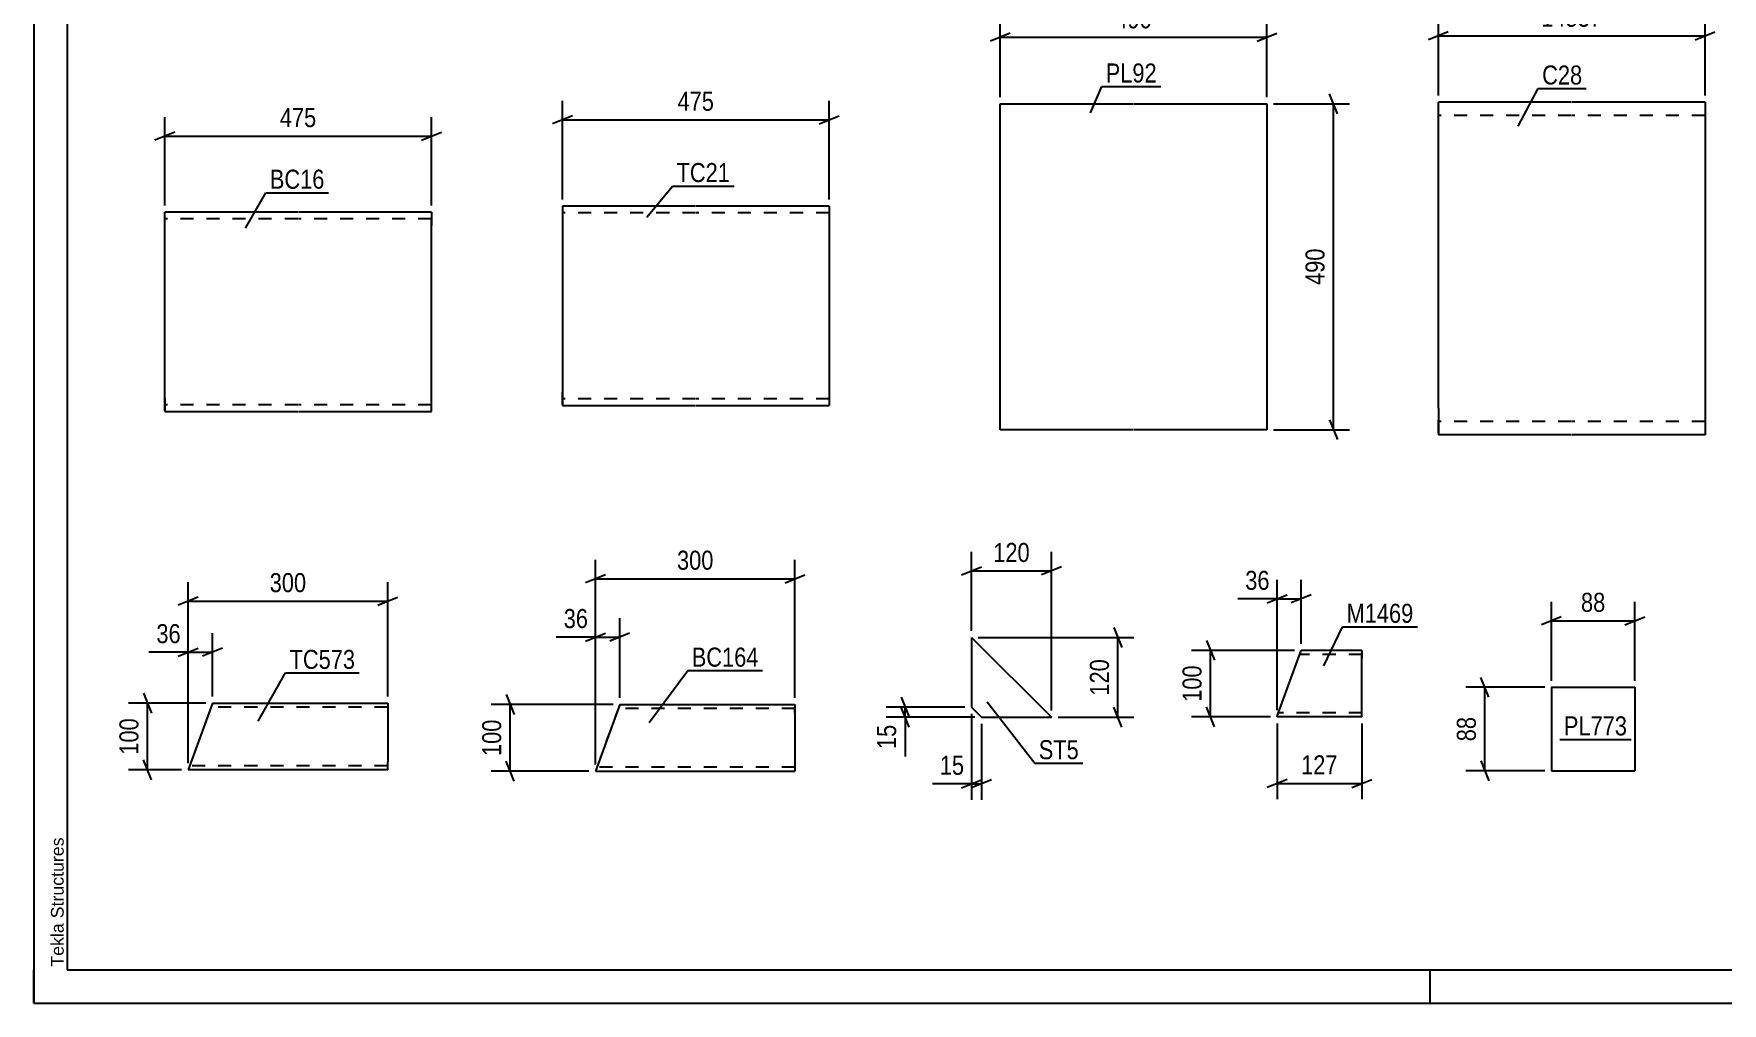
# Model space of a CAD drawing. Header units: millimetres. Extents: x 0 to 420, y 0 to 297.
# Drawn here: x 0 to 253.9, y 0 to 145.8 of the extents above; entities that cross this region are included whole.
import ezdxf

# ---------------------------------------------------------------- set-up
doc = ezdxf.new("R2010")
doc.units = ezdxf.units.MM
doc.linetypes.add('DXK_LINE_DOT2', pattern=[3.9198, 1.9599, -1.9599])
doc.styles.add('Arial', font='ARIAL.TTF', dxfattribs={"height": 0.2})
doc.styles.add('Arial Narrow', font='ARIALN.TTF', dxfattribs={"height": 0.2})

# ---------------------------------------------------------------- blocks, each defined once
blk = doc.blocks.new('Unknown-284928809-1132')
at = {"color": 5, "linetype": 'Continuous'}
for p, q in [((0, 297), (0, 0)), ((5, 292), (5, 5)), ((0, 0), (0, 5)), ((5, 5), (415, 5)), ((210, 0), (210, 5)), ((0, 0), (420, 0))]:
    blk.add_line(p, q, dxfattribs=at)
at = {"color": 174, "linetype": 'Continuous', "style": 'Arial'}
blk.add_text('Tekla Structures', height=1.9102, rotation=90, dxfattribs=at).set_placement((4.5, 5.5))
blk = doc.blocks.new('Part-284928809-1241 - 1223')
at = {"color": 2, "linetype": 'Continuous'}
for p, q in [((99.5, 119.86), (79.5, 119.86)), ((79.5, 119.86), (79.5, 117.86)), ((119.6, 119.86), (99.6, 119.86)), ((119.6, 119.86), (119.6, 89.86)), ((79.5, 117.86), (79.5, 91.86)), ((79.5, 91.86), (79.5, 89.86)), ((79.5, 89.86), (99.5, 89.86)), ((99.6, 89.86), (119.6, 89.86))]:
    blk.add_line(p, q, dxfattribs=at)
at = {"color": 7, "linetype": 'DXK_LINE_DOT2'}
for p, q in [((99.5, 118.86), (79.5, 118.86)), ((119.6, 118.86), (99.6, 118.86)), ((79.5, 90.01), (79.5, 91.86)), ((79.5, 90.86), (79.5, 90.93)), ((99.5, 90.86), (79.5, 90.86)), ((119.6, 90.86), (99.6, 90.86)), ((119.6, 90.86), (119.6, 90.93))]:
    blk.add_line(p, q, dxfattribs=at)
blk = doc.blocks.new('Part-284928809-1287 - 1271')
at = {"color": 2, "linetype": 'Continuous'}
for p, q in [((39.69, 118.96), (19.69, 118.96)), ((19.69, 90.96), (19.69, 118.96)), ((59.79, 118.96), (39.79, 118.96)), ((59.79, 118.96), (59.79, 118.38)), ((59.79, 118.38), (59.79, 116.96)), ((59.79, 90.96), (59.79, 116.96)), ((19.69, 90.96), (19.69, 88.96)), ((19.69, 88.96), (39.69, 88.96)), ((39.79, 88.96), (59.79, 88.96)), ((59.79, 88.96), (59.79, 90.96))]:
    blk.add_line(p, q, dxfattribs=at)
at = {"color": 7, "linetype": 'DXK_LINE_DOT2'}
for p, q in [((39.69, 117.96), (19.69, 117.96)), ((59.79, 117.96), (39.79, 117.96)), ((59.79, 118.38), (59.79, 117.96)), ((59.79, 116.96), (59.79, 117.73)), ((19.69, 89.11), (19.69, 90.96)), ((19.69, 89.96), (19.69, 90.04)), ((39.69, 89.96), (19.69, 89.96)), ((59.79, 89.96), (39.79, 89.96)), ((59.79, 90.04), (59.79, 90.58)), ((59.79, 89.96), (59.79, 90.04))]:
    blk.add_line(p, q, dxfattribs=at)
blk = doc.blocks.new('Part-284928809-1975 - 1959')
at = {"color": 2, "linetype": 'Continuous'}
for p, q in [((145.35, 86.24), (145.35, 135.24)), ((145.35, 135.24), (165.35, 135.24)), ((165.45, 135.24), (185.45, 135.24)), ((185.45, 135.24), (185.45, 86.24)), ((165.35, 86.24), (145.35, 86.24)), ((185.45, 86.24), (165.45, 86.24))]:
    blk.add_line(p, q, dxfattribs=at)
blk = doc.blocks.new('Part-284928809-1356 - 1339')
at = {"color": 2, "linetype": 'Continuous'}
for p, q in [((26.86, 45.11), (23.22, 35.11)), ((26.86, 45.11), (53.22, 45.11)), ((53.22, 45.11), (53.22, 45.02)), ((53.22, 45.02), (53.22, 44.37)), ((53.22, 44.37), (53.22, 36.31)), ((53.22, 35.11), (53.22, 36.31)), ((53.22, 35.11), (23.22, 35.11))]:
    blk.add_line(p, q, dxfattribs=at)
at = {"color": 7, "linetype": 'DXK_LINE_DOT2'}
for p, q in [((26.42, 43.91), (26.42, 43.91)), ((26.42, 43.91), (26.42, 43.91)), ((53.22, 44.51), (26.64, 44.51)), ((53.22, 45.11), (53.22, 45.11)), ((53.22, 44.76), (53.22, 44.37)), ((53.22, 35.71), (23.44, 35.71)), ((53.22, 35.2), (53.22, 35.46)), ((53.22, 35.11), (53.22, 35.2))]:
    blk.add_line(p, q, dxfattribs=at)
blk = doc.blocks.new('Part-284928809-2326 - 2310')
at = {"color": 2, "linetype": 'Continuous'}
for p, q in [((141.03, 55), (141.03, 44.5)), ((141.03, 55), (153.03, 43)), ((141.03, 44.5), (142.53, 43)), ((142.53, 43), (153.03, 43))]:
    blk.add_line(p, q, dxfattribs=at)
blk = doc.blocks.new('Part-284928809-2391 - 2375')
at = {"color": 2, "linetype": 'Continuous'}
for p, q in [((186.99, 43.15), (190.6, 53.06)), ((199.7, 53.06), (190.6, 53.06)), ((199.7, 53.06), (199.7, 52.97)), ((199.7, 52.97), (199.7, 51.86)), ((199.7, 43.06), (199.7, 51.86)), ((186.96, 43.06), (186.99, 43.15)), ((199.7, 43.06), (186.96, 43.06))]:
    blk.add_line(p, q, dxfattribs=at)
at = {"color": 7, "linetype": 'DXK_LINE_DOT2'}
for p, q in [((199.7, 52.46), (190.38, 52.46)), ((199.7, 53.06), (199.7, 53.06)), ((199.7, 51.86), (199.7, 52.71)), ((187.17, 43.66), (187.19, 43.7)), ((199.7, 43.66), (187.17, 43.66)), ((199.7, 43.66), (199.7, 43.7)), ((186.96, 43.06), (186.96, 43.06))]:
    blk.add_line(p, q, dxfattribs=at)
blk = doc.blocks.new('Part-284928809-2491 - 2477')
at = {"color": 2, "linetype": 'Continuous'}
for p, q in [((228.21, 47.5), (228.21, 34.93)), ((228.21, 47.5), (240.78, 47.5)), ((240.78, 47.5), (240.78, 34.93)), ((228.21, 34.93), (240.78, 34.93))]:
    blk.add_line(p, q, dxfattribs=at)
blk = doc.blocks.new('Part-284928809-2534 - 2518')
at = {"color": 2, "linetype": 'Continuous'}
for p, q in [((231.22, 135.48), (211.22, 135.48)), ((211.22, 89.48), (211.22, 135.48)), ((251.32, 135.48), (231.32, 135.48)), ((251.32, 135.48), (251.32, 85.48)), ((211.22, 89.48), (211.22, 85.48)), ((231.22, 85.48), (211.22, 85.48)), ((251.32, 85.48), (231.32, 85.48))]:
    blk.add_line(p, q, dxfattribs=at)
at = {"color": 7, "linetype": 'DXK_LINE_DOT2'}
for p, q in [((231.22, 133.48), (211.22, 133.48)), ((251.32, 133.48), (231.32, 133.48)), ((211.22, 85.78), (211.22, 89.48)), ((231.22, 87.48), (211.22, 87.48)), ((251.32, 87.48), (231.32, 87.48))]:
    blk.add_line(p, q, dxfattribs=at)
blk = doc.blocks.new('Part-284928809-2576 - 2560')
at = {"color": 2, "linetype": 'Continuous'}
for p, q in [((88.11, 44.91), (84.47, 34.91)), ((88.11, 44.91), (88.11, 44.91)), ((88.11, 44.91), (114.47, 44.91)), ((114.47, 44.91), (114.47, 44.82)), ((114.47, 44.82), (114.47, 43.71)), ((114.47, 43.71), (114.47, 34.91)), ((84.47, 34.91), (114.47, 34.91))]:
    blk.add_line(p, q, dxfattribs=at)
at = {"color": 7, "linetype": 'DXK_LINE_DOT2'}
for p, q in [((88.11, 44.91), (84.47, 34.91)), ((114.47, 44.31), (87.89, 44.31)), ((114.47, 43.71), (114.47, 44.56)), ((114.47, 35.51), (84.69, 35.51))]:
    blk.add_line(p, q, dxfattribs=at)
blk = doc.blocks.new('StraightDimension-284928809-1246 - 1223')
at = {"color": 7, "linetype": 'Continuous'}
for p, q in [((79.5, 120.86), (79.5, 135.69)), ((119.6, 120.86), (119.6, 135.69)), ((81, 133.44), (78, 132.24)), ((79.5, 132.84), (119.6, 132.84)), ((118.1, 132.24), (121.1, 133.44))]:
    blk.add_line(p, q, dxfattribs=at)
at = {"color": 0}
blk.add_wipeout([(102.89, 133.59), (102.89, 137.79), (96.21, 137.79), (96.21, 133.59)], dxfattribs=at)
at = {"color": 3, "style": 'Arial Narrow'}
blk.add_text('475', height=2.863, dxfattribs=at).set_placement((96.81, 134.19))
blk = doc.blocks.new('StraightDimension-284928809-1291 - 1271')
at = {"color": 7, "linetype": 'Continuous'}
for p, q in [((19.69, 119.96), (19.69, 133.24)), ((59.79, 119.96), (59.79, 133.24)), ((21.19, 130.99), (18.19, 129.79)), ((19.69, 130.39), (59.79, 130.39)), ((58.29, 129.79), (61.29, 130.99))]:
    blk.add_line(p, q, dxfattribs=at)
at = {"color": 0}
blk.add_wipeout([(43.08, 131.14), (43.08, 135.34), (36.4, 135.34), (36.4, 131.14)], dxfattribs=at)
at = {"color": 3, "style": 'Arial Narrow'}
blk.add_text('475', height=2.863, dxfattribs=at).set_placement((37, 131.74))
blk = doc.blocks.new('StraightDimension-284928809-1989 - 1959')
at = {"color": 7, "linetype": 'Continuous'}
for p, q in [((145.35, 136.24), (145.35, 148.09)), ((185.45, 136.24), (185.45, 148.09)), ((146.85, 145.84), (143.85, 144.64)), ((145.35, 145.24), (185.45, 145.24)), ((183.95, 144.64), (186.95, 145.84))]:
    blk.add_line(p, q, dxfattribs=at)
at = {"color": 0}
blk.add_wipeout([(168.74, 145.99), (168.74, 150.19), (162.05, 150.19), (162.05, 145.99)], dxfattribs=at)
at = {"color": 3, "style": 'Arial Narrow'}
blk.add_text('490', height=2.863, dxfattribs=at).set_placement((162.65, 146.59))
blk = doc.blocks.new('StraightDimension-284928809-1978 - 1959')
at = {"color": 7, "linetype": 'Continuous'}
for p, q in [((186.45, 135.24), (197.85, 135.24)), ((196.05, 133.74), (194.85, 136.74)), ((195.45, 86.24), (195.45, 135.24)), ((194.85, 87.74), (196.05, 84.74)), ((186.45, 86.24), (197.85, 86.24))]:
    blk.add_line(p, q, dxfattribs=at)
at = {"color": 0}
blk.add_wipeout([(194.7, 114.08), (190.5, 114.08), (190.5, 107.4), (194.7, 107.4)], dxfattribs=at)
at = {"color": 3, "style": 'Arial Narrow'}
blk.add_text('490', height=2.863, rotation=90.0002, dxfattribs=at).set_placement((194.1, 108))
blk = doc.blocks.new('StraightDimension-284928809-1380 - 1339')
at = {"color": 7, "linetype": 'Continuous'}
for p, q in [((24.72, 61.06), (21.72, 59.86)), ((23.22, 36.11), (23.22, 63.31)), ((51.72, 59.86), (54.72, 61.06)), ((53.22, 46.11), (53.22, 63.31)), ((23.22, 60.46), (53.22, 60.46))]:
    blk.add_line(p, q, dxfattribs=at)
at = {"color": 0}
blk.add_wipeout([(41.56, 61.21), (41.56, 65.41), (34.88, 65.41), (34.88, 61.21)], dxfattribs=at)
at = {"color": 3, "style": 'Arial Narrow'}
blk.add_text('300', height=2.863, dxfattribs=at).set_placement((35.48, 61.81))
blk = doc.blocks.new('StraightDimension-284928809-1358 - 1339')
at = {"color": 7, "linetype": 'Continuous'}
for p, q in [((21.72, 52.19), (24.72, 53.39)), ((23.22, 36.11), (23.22, 55.64)), ((28.36, 53.39), (25.36, 52.19)), ((26.86, 46.11), (26.86, 55.64)), ((23.22, 52.79), (26.86, 52.79))]:
    blk.add_line(p, q, dxfattribs=at)
at = {"color": 0}
blk.add_wipeout([(22.69, 53.54), (22.69, 57.74), (17.84, 57.74), (17.84, 53.54)], dxfattribs=at)
at = {"color": 7, "linetype": 'Continuous'}
blk.add_line((23.22, 52.79), (17.31, 52.79), dxfattribs=at)
blk.add_line((23.22, 52.79), (17.31, 52.79), dxfattribs=at)
at = {"color": 3, "style": 'Arial Narrow'}
blk.add_text('36', height=2.863, dxfattribs=at).set_placement((18.44, 54.14))
blk = doc.blocks.new('StraightDimension-284928809-1391 - 1339')
at = {"color": 7, "linetype": 'Continuous'}
for p, q in [((16.49, 46.61), (17.69, 43.61)), ((25.86, 45.11), (14.24, 45.11)), ((17.09, 35.11), (17.09, 45.11)), ((17.69, 33.61), (16.49, 36.61)), ((22.22, 35.11), (14.24, 35.11))]:
    blk.add_line(p, q, dxfattribs=at)
at = {"color": 0}
blk.add_wipeout([(16.34, 43.46), (12.14, 43.46), (12.14, 36.77), (16.34, 36.77)], dxfattribs=at)
at = {"color": 3, "style": 'Arial Narrow'}
blk.add_text('100', height=2.863, rotation=90.0002, dxfattribs=at).set_placement((15.74, 37.37))
blk = doc.blocks.new('StraightDimension-284928809-2362 - 2310')
at = {"color": 7, "linetype": 'Continuous'}
for p, q in [((162.43, 56.5), (163.63, 53.5)), ((142.03, 55), (165.43, 55)), ((163.03, 43), (163.03, 55)), ((163.63, 41.5), (162.43, 44.5)), ((154.03, 43), (165.43, 43))]:
    blk.add_line(p, q, dxfattribs=at)
at = {"color": 0}
blk.add_wipeout([(162.28, 52.34), (158.08, 52.34), (158.08, 45.65), (162.28, 45.65)], dxfattribs=at)
at = {"color": 3, "style": 'Arial Narrow'}
blk.add_text('120', height=2.863, rotation=90.0002, dxfattribs=at).set_placement((161.68, 46.25))
blk = doc.blocks.new('StraightDimension-284928809-2328 - 2310')
at = {"color": 7, "linetype": 'Continuous'}
for p, q in [((141.03, 43.5), (141.03, 30.6)), ((142.53, 42), (142.53, 30.6)), ((139.53, 32.4), (142.53, 33.6)), ((144.03, 33.6), (141.03, 32.4)), ((141.03, 33), (142.53, 33))]:
    blk.add_line(p, q, dxfattribs=at)
at = {"color": 0}
blk.add_wipeout([(140.51, 33.75), (140.51, 37.95), (135.65, 37.95), (135.65, 33.75)], dxfattribs=at)
at = {"color": 7, "linetype": 'Continuous'}
blk.add_line((141.03, 33), (135.13, 33), dxfattribs=at)
blk.add_line((141.03, 33), (135.13, 33), dxfattribs=at)
at = {"color": 3, "style": 'Arial Narrow'}
blk.add_text('15', height=2.863, dxfattribs=at).set_placement((136.25, 34.35))
blk = doc.blocks.new('StraightDimension-284928809-2339 - 2310')
at = {"color": 7, "linetype": 'Continuous'}
for p, q in [((141.03, 56), (141.03, 67.85)), ((153.03, 44), (153.03, 67.85)), ((139.53, 64.4), (142.53, 65.6)), ((141.03, 65), (153.03, 65)), ((154.53, 65.6), (151.53, 64.4))]:
    blk.add_line(p, q, dxfattribs=at)
at = {"color": 0}
blk.add_wipeout([(150.38, 65.75), (150.38, 69.95), (143.69, 69.95), (143.69, 65.75)], dxfattribs=at)
at = {"color": 3, "style": 'Arial Narrow'}
blk.add_text('120', height=2.863, dxfattribs=at).set_placement((144.29, 66.35))
blk = doc.blocks.new('StraightDimension-284928809-2351 - 2310')
at = {"color": 7, "linetype": 'Continuous'}
for p, q in [((130.43, 46), (131.63, 43)), ((140.03, 44.5), (128.18, 44.5)), ((131.63, 41.5), (130.43, 44.5)), ((131.03, 43), (131.03, 44.5)), ((141.53, 43), (128.18, 43))]:
    blk.add_line(p, q, dxfattribs=at)
at = {"color": 0}
blk.add_wipeout([(130.28, 42.47), (126.08, 42.47), (126.08, 37.62), (130.28, 37.62)], dxfattribs=at)
at = {"color": 7, "linetype": 'Continuous'}
blk.add_line((131.03, 43), (131.03, 37.09), dxfattribs=at)
blk.add_line((131.03, 43), (131.03, 37.09), dxfattribs=at)
at = {"color": 3, "style": 'Arial Narrow'}
blk.add_text('15', height=2.863, rotation=90.0002, dxfattribs=at).set_placement((129.68, 38.22))
blk = doc.blocks.new('StraightDimension-284928809-2393 - 2375')
at = {"color": 7, "linetype": 'Continuous'}
for p, q in [((186.96, 44.06), (186.96, 63.66)), ((190.6, 54.06), (190.6, 63.66)), ((185.46, 60.21), (188.46, 61.41)), ((192.1, 61.41), (189.1, 60.21)), ((186.96, 60.81), (190.6, 60.81))]:
    blk.add_line(p, q, dxfattribs=at)
at = {"color": 0}
blk.add_wipeout([(186.43, 61.56), (186.43, 65.76), (181.58, 65.76), (181.58, 61.56)], dxfattribs=at)
at = {"color": 7, "linetype": 'Continuous'}
blk.add_line((186.96, 60.81), (181.05, 60.81), dxfattribs=at)
blk.add_line((186.96, 60.81), (181.05, 60.81), dxfattribs=at)
at = {"color": 3, "style": 'Arial Narrow'}
blk.add_text('36', height=2.863, dxfattribs=at).set_placement((182.18, 62.16))
blk = doc.blocks.new('StraightDimension-284928809-2436 - 2375')
at = {"color": 7, "linetype": 'Continuous'}
for p, q in [((186.96, 42.06), (186.96, 30.66)), ((199.7, 42.06), (199.7, 30.66)), ((188.46, 33.66), (185.46, 32.46)), ((186.96, 33.06), (199.7, 33.06)), ((198.2, 32.46), (201.2, 33.66))]:
    blk.add_line(p, q, dxfattribs=at)
at = {"color": 0}
blk.add_wipeout([(196.67, 33.81), (196.67, 38.01), (189.98, 38.01), (189.98, 33.81)], dxfattribs=at)
at = {"color": 3, "style": 'Arial Narrow'}
blk.add_text('127', height=2.863, dxfattribs=at).set_placement((190.58, 34.41))
blk = doc.blocks.new('StraightDimension-284928809-2412 - 2375')
at = {"color": 7, "linetype": 'Continuous'}
for p, q in [((176.36, 54.56), (177.56, 51.56)), ((189.6, 53.06), (174.11, 53.06)), ((176.96, 43.06), (176.96, 53.06)), ((177.56, 41.56), (176.36, 44.56)), ((185.96, 43.06), (174.11, 43.06))]:
    blk.add_line(p, q, dxfattribs=at)
at = {"color": 0}
blk.add_wipeout([(176.21, 51.4), (172.01, 51.4), (172.01, 44.72), (176.21, 44.72)], dxfattribs=at)
at = {"color": 3, "style": 'Arial Narrow'}
blk.add_text('100', height=2.863, rotation=90.0002, dxfattribs=at).set_placement((175.61, 45.32))
blk = doc.blocks.new('StraightDimension-284928809-2493 - 2477')
at = {"color": 7, "linetype": 'Continuous'}
for p, q in [((218.81, 46), (217.61, 49)), ((227.21, 47.5), (215.36, 47.5)), ((218.21, 34.93), (218.21, 47.5)), ((217.61, 36.43), (218.81, 33.43)), ((227.21, 34.93), (215.36, 34.93))]:
    blk.add_line(p, q, dxfattribs=at)
at = {"color": 0}
blk.add_wipeout([(217.46, 43.64), (213.26, 43.64), (213.26, 38.79), (217.46, 38.79)], dxfattribs=at)
at = {"color": 3, "style": 'Arial Narrow'}
blk.add_text('88', height=2.863, rotation=90.0002, dxfattribs=at).set_placement((216.86, 39.39))
blk = doc.blocks.new('StraightDimension-284928809-2504 - 2477')
at = {"color": 7, "linetype": 'Continuous'}
for p, q in [((228.21, 48.5), (228.21, 60.35)), ((240.78, 48.5), (240.78, 60.35)), ((229.71, 58.1), (226.71, 56.9)), ((228.21, 57.5), (240.78, 57.5)), ((239.28, 56.9), (242.28, 58.1))]:
    blk.add_line(p, q, dxfattribs=at)
at = {"color": 0}
blk.add_wipeout([(236.92, 58.25), (236.92, 62.45), (232.07, 62.45), (232.07, 58.25)], dxfattribs=at)
at = {"color": 3, "style": 'Arial Narrow'}
blk.add_text('88', height=2.863, dxfattribs=at).set_placement((232.67, 58.85))
blk = doc.blocks.new('StraightDimension-284928809-2547 - 2518')
at = {"color": 7, "linetype": 'Continuous'}
for p, q in [((211.22, 136.48), (211.22, 148.33)), ((251.32, 136.48), (251.32, 148.33)), ((212.72, 146.08), (209.72, 144.88)), ((211.22, 145.48), (251.32, 145.48)), ((249.82, 144.88), (252.82, 146.08))]:
    blk.add_line(p, q, dxfattribs=at)
at = {"color": 0}
blk.add_wipeout([(236.44, 146.23), (236.44, 150.43), (226.1, 150.43), (226.1, 146.23)], dxfattribs=at)
at = {"color": 3, "style": 'Arial Narrow'}
blk.add_text('14537', height=2.863, dxfattribs=at).set_placement((226.7, 146.83))
blk = doc.blocks.new('StraightDimension-284928809-2603 - 2560')
at = {"color": 7, "linetype": 'Continuous'}
for p, q in [((84.47, 35.91), (84.47, 57.91)), ((88.11, 45.91), (88.11, 57.91)), ((82.97, 54.46), (85.97, 55.66)), ((84.47, 55.06), (88.11, 55.06)), ((89.61, 55.66), (86.61, 54.46))]:
    blk.add_line(p, q, dxfattribs=at)
at = {"color": 0}
blk.add_wipeout([(83.94, 55.81), (83.94, 60.01), (79.09, 60.01), (79.09, 55.81)], dxfattribs=at)
at = {"color": 7, "linetype": 'Continuous'}
blk.add_line((84.47, 55.06), (78.56, 55.06), dxfattribs=at)
blk.add_line((84.47, 55.06), (78.56, 55.06), dxfattribs=at)
at = {"color": 3, "style": 'Arial Narrow'}
blk.add_text('36', height=2.863, dxfattribs=at).set_placement((79.69, 56.41))
blk = doc.blocks.new('StraightDimension-284928809-2579 - 2560')
at = {"color": 7, "linetype": 'Continuous'}
for p, q in [((84.47, 35.91), (84.47, 66.68)), ((114.47, 45.91), (114.47, 66.68)), ((85.97, 64.43), (82.97, 63.23)), ((84.47, 63.83), (114.47, 63.83)), ((112.97, 63.23), (115.97, 64.43))]:
    blk.add_line(p, q, dxfattribs=at)
at = {"color": 0}
blk.add_wipeout([(102.81, 64.58), (102.81, 68.78), (96.13, 68.78), (96.13, 64.58)], dxfattribs=at)
at = {"color": 3, "style": 'Arial Narrow'}
blk.add_text('300', height=2.863, dxfattribs=at).set_placement((96.73, 65.18))
blk = doc.blocks.new('StraightDimension-284928809-2590 - 2560')
at = {"color": 7, "linetype": 'Continuous'}
for p, q in [((71.04, 46.41), (72.24, 43.41)), ((87.11, 44.91), (68.79, 44.91)), ((71.64, 34.91), (71.64, 44.91)), ((72.24, 33.41), (71.04, 36.41)), ((83.47, 34.91), (68.79, 34.91))]:
    blk.add_line(p, q, dxfattribs=at)
at = {"color": 0}
blk.add_wipeout([(70.89, 43.25), (66.69, 43.25), (66.69, 36.57), (70.89, 36.57)], dxfattribs=at)
at = {"color": 3, "style": 'Arial Narrow'}
blk.add_text('100', height=2.863, rotation=90.0002, dxfattribs=at).set_placement((70.29, 37.17))
blk = doc.blocks.new('Mark-284928809-1236 - 1223')
at = {"color": 0}
blk.add_wipeout([(104.7, 123.47), (104.7, 126.47), (96.66, 126.47), (96.66, 123.47)], dxfattribs=at)
blk.add_wipeout([(104.7, 123.47), (104.7, 126.47), (96.66, 126.47), (96.66, 123.47)], dxfattribs=at)
at = {"color": 30, "linetype": 'Continuous'}
for p, q in [((92.19, 118.2), (96.06, 122.87)), ((96.06, 122.87), (105.3, 122.87))]:
    blk.add_line(p, q, dxfattribs=at)
at = {"color": 3, "style": 'Arial Narrow'}
blk.add_text('TC21', height=2.863, dxfattribs=at).set_placement((96.66, 123.47))
blk = doc.blocks.new('Mark-284928809-1283 - 1271')
at = {"color": 0}
blk.add_wipeout([(43.72, 122.47), (43.72, 125.47), (35.5, 125.47), (35.5, 122.47)], dxfattribs=at)
blk.add_wipeout([(43.72, 122.47), (43.72, 125.47), (35.5, 125.47), (35.5, 122.47)], dxfattribs=at)
at = {"color": 30, "linetype": 'Continuous'}
for p, q in [((31.82, 116.56), (34.9, 121.87)), ((34.9, 121.87), (44.32, 121.87))]:
    blk.add_line(p, q, dxfattribs=at)
at = {"color": 3, "style": 'Arial Narrow'}
blk.add_text('BC16', height=2.863, dxfattribs=at).set_placement((35.5, 122.47))
blk = doc.blocks.new('Mark-284928809-1971 - 1959')
at = {"color": 0}
blk.add_wipeout([(168.87, 138.44), (168.87, 141.44), (161.2, 141.44), (161.2, 138.44)], dxfattribs=at)
blk.add_wipeout([(168.87, 138.44), (168.87, 141.44), (161.2, 141.44), (161.2, 138.44)], dxfattribs=at)
at = {"color": 30, "linetype": 'Continuous'}
for p, q in [((158.92, 133.87), (160.6, 137.84)), ((160.6, 137.84), (169.47, 137.84))]:
    blk.add_line(p, q, dxfattribs=at)
at = {"color": 3, "style": 'Arial Narrow'}
blk.add_text('PL92', height=2.863, dxfattribs=at).set_placement((161.2, 138.44))
blk = doc.blocks.new('Mark-284928809-1352 - 1339')
at = {"color": 0}
blk.add_wipeout([(48.33, 50.27), (48.33, 53.27), (38.47, 53.27), (38.47, 50.27)], dxfattribs=at)
blk.add_wipeout([(48.33, 50.27), (48.33, 53.27), (38.47, 53.27), (38.47, 50.27)], dxfattribs=at)
at = {"color": 30, "linetype": 'Continuous'}
for p, q in [((33.73, 42.42), (37.87, 49.67)), ((37.87, 49.67), (48.93, 49.67))]:
    blk.add_line(p, q, dxfattribs=at)
at = {"color": 3, "style": 'Arial Narrow'}
blk.add_text('TC573', height=2.863, dxfattribs=at).set_placement((38.47, 50.27))
blk = doc.blocks.new('Mark-284928809-2322 - 2310')
at = {"color": 0}
blk.add_wipeout([(157.16, 36.69), (157.16, 39.69), (151.13, 39.69), (151.13, 36.69)], dxfattribs=at)
blk.add_wipeout([(157.16, 36.69), (157.16, 39.69), (151.13, 39.69), (151.13, 36.69)], dxfattribs=at)
at = {"color": 30, "linetype": 'Continuous'}
for p, q in [((143.37, 45.34), (150.53, 36.09)), ((150.53, 36.09), (157.76, 36.09))]:
    blk.add_line(p, q, dxfattribs=at)
at = {"color": 3, "style": 'Arial Narrow'}
blk.add_text('ST5', height=2.863, dxfattribs=at).set_placement((151.13, 36.69))
blk = doc.blocks.new('Mark-284928809-2387 - 2375')
at = {"color": 0}
blk.add_wipeout([(207.47, 57.2), (207.47, 60.2), (197.42, 60.2), (197.42, 57.2)], dxfattribs=at)
blk.add_wipeout([(207.47, 57.2), (207.47, 60.2), (197.42, 60.2), (197.42, 57.2)], dxfattribs=at)
at = {"color": 30, "linetype": 'Continuous'}
for p, q in [((193.98, 50.75), (196.82, 56.6)), ((196.82, 56.6), (208.07, 56.6))]:
    blk.add_line(p, q, dxfattribs=at)
at = {"color": 3, "style": 'Arial Narrow'}
blk.add_text('M1469', height=2.863, dxfattribs=at).set_placement((197.42, 57.2))
blk = doc.blocks.new('Mark-284928809-2489 - 2477')
at = {"color": 0}
blk.add_wipeout([(239.6, 40.27), (239.6, 43.27), (230.1, 43.27), (230.1, 40.27)], dxfattribs=at)
blk.add_wipeout([(239.6, 40.27), (239.6, 43.27), (230.1, 43.27), (230.1, 40.27)], dxfattribs=at)
at = {"color": 30, "linetype": 'Continuous'}
blk.add_line((229.5, 39.67), (240.2, 39.67), dxfattribs=at)
at = {"color": 3, "style": 'Arial Narrow'}
blk.add_text('PL773', height=2.863, dxfattribs=at).set_placement((230.1, 40.27))
blk = doc.blocks.new('Mark-284928809-2530 - 2518')
at = {"color": 0}
blk.add_wipeout([(232.86, 138.14), (232.86, 141.14), (226.83, 141.14), (226.83, 138.14)], dxfattribs=at)
blk.add_wipeout([(232.86, 138.14), (232.86, 141.14), (226.83, 141.14), (226.83, 138.14)], dxfattribs=at)
at = {"color": 30, "linetype": 'Continuous'}
for p, q in [((223.23, 131.9), (226.23, 137.54)), ((226.23, 137.54), (233.46, 137.54))]:
    blk.add_line(p, q, dxfattribs=at)
at = {"color": 3, "style": 'Arial Narrow'}
blk.add_text('C28', height=2.863, dxfattribs=at).set_placement((226.83, 138.14))
blk = doc.blocks.new('Mark-284928809-2572 - 2560')
at = {"color": 0}
blk.add_wipeout([(108.99, 50.61), (108.99, 53.61), (98.95, 53.61), (98.95, 50.61)], dxfattribs=at)
blk.add_wipeout([(108.99, 50.61), (108.99, 53.61), (98.95, 53.61), (98.95, 50.61)], dxfattribs=at)
at = {"color": 30, "linetype": 'Continuous'}
for p, q in [((92.54, 42.21), (98.35, 50.01)), ((98.35, 50.01), (109.59, 50.01))]:
    blk.add_line(p, q, dxfattribs=at)
at = {"color": 3, "style": 'Arial Narrow'}
blk.add_text('BC164', height=2.863, dxfattribs=at).set_placement((98.95, 50.61))

msp = doc.modelspace()

# ---------------------------------------------------------------- block references
for name in ['Unknown-284928809-1132', 'Part-284928809-1975 - 1959', 'Part-284928809-2534 - 2518', 'Part-284928809-1241 - 1223', 'Part-284928809-1287 - 1271', 'Part-284928809-2326 - 2310', 'Part-284928809-2391 - 2375', 'Part-284928809-2491 - 2477', 'Part-284928809-1356 - 1339', 'Part-284928809-2576 - 2560']:
    msp.add_blockref(name, (0, 0))

# ---------------------------------------------------------------- next in the draw order: block references
for name in ['StraightDimension-284928809-1989 - 1959', 'StraightDimension-284928809-2547 - 2518', 'StraightDimension-284928809-1246 - 1223', 'StraightDimension-284928809-1291 - 1271', 'StraightDimension-284928809-1380 - 1339', 'StraightDimension-284928809-2393 - 2375', 'StraightDimension-284928809-2603 - 2560', 'Mark-284928809-2387 - 2375', 'StraightDimension-284928809-2362 - 2310', 'StraightDimension-284928809-2493 - 2477', 'Mark-284928809-2489 - 2477', 'StraightDimension-284928809-2436 - 2375']:
    msp.add_blockref(name, (0, 0))

# ---------------------------------------------------------------- next in the draw order: block references
for name in ['Mark-284928809-1971 - 1959', 'Mark-284928809-2530 - 2518', 'StraightDimension-284928809-1978 - 1959', 'Mark-284928809-1283 - 1271', 'Mark-284928809-1236 - 1223', 'StraightDimension-284928809-2579 - 2560', 'StraightDimension-284928809-2504 - 2477', 'StraightDimension-284928809-1358 - 1339', 'StraightDimension-284928809-2412 - 2375', 'Mark-284928809-1352 - 1339', 'StraightDimension-284928809-2328 - 2310']:
    msp.add_blockref(name, (0, 0))

# ---------------------------------------------------------------- next in the draw order: block references
for name in ['StraightDimension-284928809-2339 - 2310', 'Mark-284928809-2572 - 2560', 'StraightDimension-284928809-1391 - 1339', 'StraightDimension-284928809-2590 - 2560']:
    msp.add_blockref(name, (0, 0))

# ---------------------------------------------------------------- next in the draw order: block references
for name in ['StraightDimension-284928809-2351 - 2310', 'Mark-284928809-2322 - 2310']:
    msp.add_blockref(name, (0, 0))

doc.saveas('drawing.dxf')
